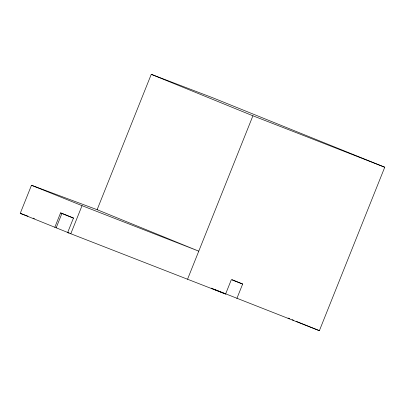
<?xml version="1.0" encoding="UTF-8"?>
<svg xmlns="http://www.w3.org/2000/svg" width="405" height="405" viewBox="0 0 405 405"><rect width="100%" height="100%" fill="white"/><g stroke="black" fill="none" stroke-linecap="round" stroke-linejoin="round"><path stroke-width="0.61" d="M54.817 227.296L60.573 212.893L73.442 218.087L67.681 232.485L69.042 232.996L20.25 213.344L31.484 185.262L97.124 209.694L198.774 251.156L82.033 205.664L31.484 185.262M56.179 227.802L61.94 213.4L73.634 218.123M67.681 232.485L70.799 233.746L82.033 205.664M97.124 209.694L151.262 74.328L212.964 97.858L384.75 167.224L319.378 330.672L214.118 289.292M70.799 233.746L187.54 279.237L252.917 115.795A1142.626 9.973 21.8 0 1 384.75 167.224M187.54 279.237L225.595 294.035L231.356 279.637L242.656 284.037L236.895 298.439M60.573 212.893L61.94 213.4M20.25 213.344L26.264 215.581M26.695 215.744L27.985 216.224M33.139 218.143L34.43 218.619M212.949 288.836L211.197 288.152L225.595 294.035M288.082 318.057L289.798 318.75M292.091 319.672L293.807 320.365M296.095 321.286L319.378 330.672M151.262 74.328L252.917 115.795M232.151 279.733L242.656 284.037"/></g></svg>
